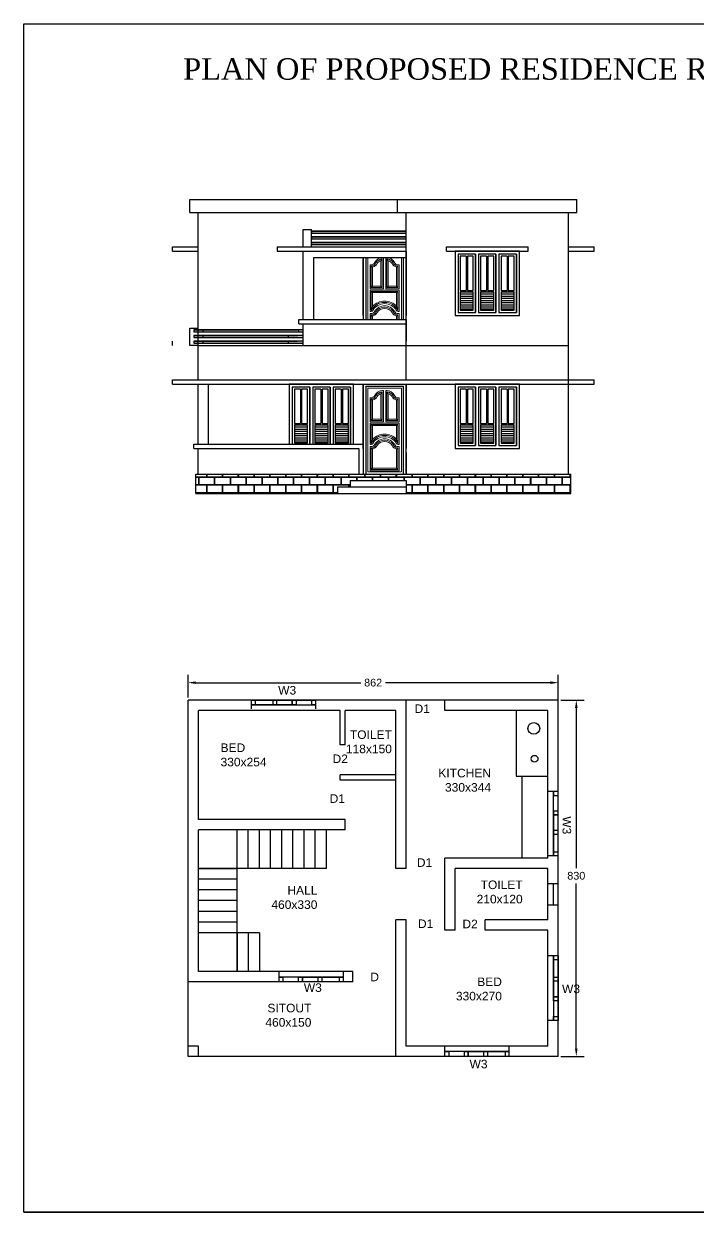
# Model space of a CAD drawing. Header units: inches. Extents: x -2903 to 3367, y -161 to 1064.
# Drawn here: x 152.14 to 167.85, y 843.86 to 871.56 of the extents above; entities that cross this region are included whole.
import ezdxf

# ---------------------------------------------------------------- set-up
doc = ezdxf.new("R2010")
doc.units = ezdxf.units.IN
doc.header["$MEASUREMENT"] = 0
doc.layers.add('--plan', color=7, linetype='Continuous')
doc.layers.add('ELEVATION', color=7, linetype='Continuous', lineweight=25)
doc.styles.add('SA', font='times.ttf')
doc.styles.get("Standard").update_dxf_attribs({"font": 'arial.ttf'})
doc.dimstyles.get("Standard").update_dxf_attribs({"dimtxt": 0.18, "dimasz": 0.18, "dimexe": 0.18, "dimexo": 0.0625, "dimgap": 0.09, "dimtad": 0, "dimtih": 1, "dimtoh": 1, "dimdec": 0, "dimlfac": 100, "dimzin": 0, "dimdsep": 46, "dimtxsty": 'Standard', "dimcen": 0.09, "dimadec": 0, "dimazin": 0, "dimtfac": 1, "dimtdec": 0, "dimtofl": 0, "dimtmove": 0, "dimatfit": 3, "dimfxl": 1, "dimtolj": 1, "dimtzin": 0, "dimarcsym": 0})

# ---------------------------------------------------------------- blocks, each defined once
blk = doc.blocks.new('*D144')
at = {"color": 0, "lineweight": -2, "transparency": 16777216}
for p, q in [((155.97, 855.859), (155.97, 856.386)), ((164.59, 855.859), (164.59, 856.386)), ((156.15, 856.206), (159.992, 856.206)), ((164.41, 856.206), (160.568, 856.206))]:
    blk.add_line(p, q, dxfattribs=at)
at = {"color": 0, "transparency": 16777216}
for points in [[(156.15, 856.236), (156.15, 856.176), (155.97, 856.206)], [(164.41, 856.236), (164.41, 856.176), (164.59, 856.206)]]:
    blk.add_solid(points, dxfattribs=at)
at = {"layer": 'Defpoints', "color": 0, "transparency": 16777216}
for p in [(164.59, 856.206), (155.97, 855.796), (164.59, 855.796)]:
    blk.add_point(p, dxfattribs=at)
at = {"color": 0, "transparency": 16777216, "insert": (160.28, 856.206), "char_height": 0.18, "attachment_point": 5}
blk.add_mtext('\\A1;862', dxfattribs=at)
blk = doc.blocks.new('*D145')
at = {"color": 0, "lineweight": -2, "transparency": 16777216}
for p, q in [((164.652, 855.796), (165.191, 855.796)), ((165.011, 855.616), (165.011, 851.886)), ((165.011, 847.676), (165.011, 851.523)), ((164.652, 847.496), (165.191, 847.496))]:
    blk.add_line(p, q, dxfattribs=at)
at = {"color": 0, "transparency": 16777216}
for points in [[(164.981, 855.616), (165.041, 855.616), (165.011, 855.796)], [(164.981, 847.676), (165.041, 847.676), (165.011, 847.496)]]:
    blk.add_solid(points, dxfattribs=at)
at = {"layer": 'Defpoints', "color": 0, "transparency": 16777216}
for p in [(164.59, 855.796), (164.59, 847.496), (165.011, 847.496)]:
    blk.add_point(p, dxfattribs=at)
at = {"color": 0, "transparency": 16777216, "insert": (165.011, 851.705), "char_height": 0.18, "attachment_point": 5}
blk.add_mtext('\\A1;830', dxfattribs=at)

msp = doc.modelspace()

# ---------------------------------------------------------------- hatches: boundary and pattern name
h = msp.add_hatch()
h.set_pattern_fill('ANSI32', color=256, scale=0.35, angle=135)
h.set_pattern_definition([(180, (-102.11134, -140.65884), (-1e-17, -0.13125), []), (180, (-102.15509, -140.61509), (-1e-17, -0.13125), [])])
h.paths.add_polyline_path([(158.847, 866.767), (158.847, 866.406), (161.043, 866.406), (161.047, 866.803), (158.843, 866.806), (158.843, 866.767)])
h = msp.add_hatch(color=256)
h.dxf.hatch_style = 1
h.paths.add_polyline_path([(161.047, 866.729), (158.847, 866.729), (158.847, 866.685), (161.047, 866.685)])
h.paths.add_polyline_path([(161.047, 866.597), (158.847, 866.597), (158.847, 866.554), (161.047, 866.553)])
h.paths.add_polyline_path([(161.047, 866.465), (158.847, 866.465), (158.847, 866.422), (161.047, 866.422)])
h = msp.add_hatch()
h.set_pattern_fill('ANSI32', color=256, scale=0.35, angle=135)
h.set_pattern_definition([(180, (-104.85134, -142.95884), (-1e-17, -0.13125), []), (180, (-104.89509, -142.91509), (-1e-17, -0.13125), [])])
h.paths.add_polyline_path([(156.107, 864.467), (156.107, 864.106), (158.303, 864.106), (158.307, 864.503), (156.103, 864.506), (156.103, 864.467)])
h = msp.add_hatch(color=256)
h.dxf.hatch_style = 1
h.paths.add_polyline_path([(158.647, 864.429), (156.107, 864.429), (156.107, 864.385), (158.647, 864.385)])
h.paths.add_polyline_path([(158.647, 864.298), (156.107, 864.297), (156.107, 864.254), (158.647, 864.254)])
h.paths.add_polyline_path([(158.647, 864.165), (156.107, 864.165), (156.107, 864.122), (158.647, 864.122)])
h = msp.add_hatch()
h.set_pattern_fill('ANSI32', color=256, scale=0.35, angle=135)
h.set_pattern_definition([(180, (-104.64163, -142.95885), (-1e-17, -0.13125), []), (180, (-104.68538, -142.9151), (-1e-17, -0.13125), [])])
h.paths.add_polyline_path([(156.317, 864.467), (156.317, 864.106), (158.513, 864.106), (158.517, 864.503), (156.313, 864.506), (156.313, 864.467)])
h = msp.add_hatch()
h.set_pattern_fill('AR-B816C', color=256, scale=0.023)
h.set_pattern_definition([(0, (-102.10797, -140.69776), (0.184, 0.184), [0.359375, -0.008625]), (0, (-102.29197, -140.68913), (0.184, 0.184), [0.359375, -0.008625]), (90, (-102.10797, -140.69776), (-0.184, 0.184), [-0.192625, 0.175375]), (90, (-102.1166, -140.69776), (-0.184, 0.184), [-0.192625, 0.175375])])
h.paths.add_polyline_path([(164.887, 861.067), (161.047, 861.067), (161.047, 860.617), (164.887, 860.617)])
h.paths.add_polyline_path([(159.447, 860.767), (159.747, 860.767), (159.747, 860.917), (161.047, 860.917), (161.047, 861.067), (156.147, 861.067), (156.147, 860.617), (159.447, 860.617)])

# ---------------------------------------------------------------- linework, layer by layer
at = {"layer": '--plan', "ltscale": 0.1}
for p, q in [((157.44, 855.796), (157.44, 855.596)), ((157.44, 855.776), (157.44, 855.686)), ((158.485, 855.686), (157.44, 855.686)), ((157.53, 855.796), (157.53, 855.686)), ((157.53, 855.776), (157.53, 855.686)), ((157.94, 855.796), (157.94, 855.686)), ((157.94, 855.776), (157.94, 855.686)), ((158.03, 855.796), (158.03, 855.686)), ((158.03, 855.796), (158.03, 855.686)), ((158.395, 855.796), (158.395, 855.686)), ((158.395, 855.776), (158.395, 855.686)), ((158.485, 855.796), (158.485, 855.686)), ((158.485, 855.796), (158.485, 855.686)), ((164.48, 853.212), (164.48, 852.167)), ((164.59, 853.212), (164.48, 853.212)), ((164.59, 853.212), (164.48, 853.212)), ((164.57, 853.122), (164.48, 853.122)), ((164.59, 853.122), (164.48, 853.122)), ((164.59, 852.757), (164.48, 852.757)), ((164.59, 852.757), (164.48, 852.757)), ((164.57, 852.667), (164.48, 852.667)), ((164.59, 852.667), (164.48, 852.667)), ((164.59, 852.167), (164.35, 852.167)), ((164.57, 852.257), (164.48, 852.257)), ((164.59, 852.257), (164.48, 852.257)), ((164.57, 852.167), (164.48, 852.167)), ((164.59, 849.836), (164.35, 849.836)), ((164.57, 849.836), (164.48, 849.836)), ((164.48, 848.791), (164.48, 849.836)), ((164.57, 849.746), (164.48, 849.746)), ((164.59, 849.746), (164.48, 849.746)), ((158.544, 849.346), (159.589, 849.346)), ((158.544, 849.236), (158.544, 849.346)), ((158.544, 849.236), (158.544, 849.346)), ((158.634, 849.256), (158.634, 849.346)), ((158.634, 849.236), (158.634, 849.346)), ((158.999, 849.236), (158.999, 849.346)), ((158.999, 849.236), (158.999, 849.346)), ((159.089, 849.256), (159.089, 849.346)), ((159.089, 849.236), (159.089, 849.346)), ((159.499, 849.256), (159.499, 849.346)), ((159.499, 849.236), (159.499, 849.346)), ((159.589, 849.236), (159.589, 849.476)), ((159.589, 849.256), (159.589, 849.346)), ((164.57, 849.336), (164.48, 849.336)), ((164.59, 849.336), (164.48, 849.336)), ((164.59, 849.246), (164.48, 849.246)), ((164.59, 849.246), (164.48, 849.246)), ((164.57, 848.881), (164.48, 848.881)), ((164.59, 848.881), (164.48, 848.881)), ((164.59, 848.791), (164.48, 848.791)), ((164.59, 848.791), (164.48, 848.791)), ((163.45, 847.496), (163.45, 847.736)), ((162.405, 847.606), (163.45, 847.606)), ((162.405, 847.496), (162.405, 847.606)), ((162.405, 847.496), (162.405, 847.606)), ((162.495, 847.516), (162.495, 847.606)), ((162.495, 847.496), (162.495, 847.606)), ((162.86, 847.496), (162.86, 847.606)), ((162.86, 847.496), (162.86, 847.606)), ((162.95, 847.516), (162.95, 847.606)), ((162.95, 847.496), (162.95, 847.606)), ((163.36, 847.516), (163.36, 847.606)), ((163.36, 847.496), (163.36, 847.606)), ((163.45, 847.516), (163.45, 847.606))]:
    msp.add_line(p, q, dxfattribs=at)
for p, q in [((156.007, 867.167), (156.007, 867.467)), ((156.007, 867.467), (165.027, 867.467)), ((160.847, 867.167), (160.847, 867.467)), ((165.027, 867.167), (165.027, 867.467)), ((156.007, 867.167), (165.027, 867.167)), ((156.207, 863.267), (156.207, 867.167)), ((161.047, 864.067), (161.047, 867.167)), ((164.827, 863.167), (164.827, 867.167)), ((158.647, 866.767), (158.847, 866.767)), ((158.647, 866.367), (158.647, 866.767)), ((158.847, 866.367), (158.847, 866.767)), ((158.847, 866.729), (161.046, 866.729)), ((155.607, 866.267), (155.607, 866.367)), ((155.607, 866.367), (156.207, 866.367)), ((155.607, 866.267), (156.207, 866.267)), ((158.047, 866.367), (161.047, 866.367)), ((158.047, 866.367), (158.047, 866.267)), ((158.047, 866.267), (161.047, 866.267)), ((158.647, 864.667), (158.647, 866.267)), ((161.047, 864.167), (161.047, 866.267)), ((161.047, 866.267), (161.047, 864.767)), ((161.987, 866.367), (163.887, 866.367)), ((161.987, 866.267), (161.987, 866.367)), ((161.987, 866.267), (163.887, 866.267)), ((162.663, 866.197), (162.663, 864.837)), ((162.663, 866.197), (162.663, 864.837)), ((162.663, 866.197), (162.663, 864.837)), ((162.733, 866.197), (162.733, 864.837)), ((162.733, 866.197), (162.733, 864.837)), ((163.14, 866.197), (163.14, 864.837)), ((163.14, 866.197), (163.14, 864.837)), ((163.21, 866.197), (163.21, 864.837)), ((163.21, 866.197), (163.21, 864.837)), ((163.617, 864.837), (163.617, 866.197)), ((163.617, 866.197), (163.617, 864.837)), ((163.887, 866.267), (163.887, 866.367)), ((164.827, 866.367), (165.427, 866.367)), ((164.827, 866.267), (165.427, 866.267)), ((165.427, 866.267), (165.427, 866.367)), ((158.887, 866.117), (161.047, 866.117)), ((158.887, 866.117), (158.887, 864.667)), ((160.047, 866.117), (160.047, 864.767)), ((160.047, 864.767), (160.047, 866.117)), ((162.445, 866.147), (162.445, 865.346)), ((162.475, 866.147), (162.475, 865.346)), ((162.922, 866.147), (162.922, 865.346)), ((162.952, 866.147), (162.952, 865.346)), ((163.398, 866.147), (163.398, 865.346)), ((163.428, 866.147), (163.428, 865.346)), ((162.307, 865.346), (162.445, 865.346)), ((162.307, 865.316), (162.613, 865.316)), ((162.307, 865.266), (162.613, 865.266)), ((162.307, 865.216), (162.613, 865.216)), ((162.307, 865.166), (162.613, 865.166)), ((162.307, 865.116), (162.613, 865.116)), ((162.475, 865.346), (162.613, 865.346)), ((162.783, 865.346), (162.922, 865.346)), ((162.783, 865.316), (163.09, 865.316)), ((162.783, 865.266), (163.09, 865.266)), ((162.783, 865.216), (163.09, 865.216)), ((162.783, 865.166), (163.09, 865.166)), ((162.783, 865.116), (163.09, 865.116)), ((162.952, 865.346), (163.09, 865.346)), ((163.26, 865.346), (163.398, 865.346)), ((163.26, 865.316), (163.567, 865.316)), ((163.26, 865.266), (163.567, 865.266)), ((163.26, 865.216), (163.567, 865.216)), ((163.26, 865.166), (163.567, 865.166)), ((163.26, 865.116), (163.567, 865.116)), ((163.428, 865.346), (163.567, 865.346)), ((162.257, 864.837), (162.663, 864.837)), ((162.257, 864.837), (162.663, 864.837)), ((162.307, 865.066), (162.613, 865.066)), ((162.307, 865.016), (162.613, 865.016)), ((162.307, 864.966), (162.613, 864.966)), ((162.307, 864.916), (162.613, 864.916)), ((162.733, 864.837), (163.14, 864.837)), ((162.733, 864.837), (163.14, 864.837)), ((162.783, 865.066), (163.09, 865.066)), ((162.783, 865.016), (163.09, 865.016)), ((162.783, 864.966), (163.09, 864.966)), ((162.783, 864.916), (163.09, 864.916)), ((163.21, 864.837), (163.617, 864.837)), ((163.21, 864.837), (163.617, 864.837)), ((163.26, 865.066), (163.567, 865.066)), ((163.26, 865.016), (163.567, 865.016)), ((163.26, 864.966), (163.567, 864.966)), ((163.26, 864.916), (163.567, 864.916)), ((158.547, 864.667), (161.047, 864.667)), ((158.547, 864.567), (158.547, 864.667)), ((158.547, 864.567), (161.047, 864.567)), ((158.647, 864.067), (158.647, 864.567)), ((160.047, 864.767), (160.047, 864.667)), ((161.047, 864.667), (161.047, 864.167)), ((156.007, 864.467), (156.207, 864.467)), ((156.007, 864.067), (156.007, 864.467)), ((156.107, 864.429), (158.306, 864.429)), ((156.207, 864.067), (156.207, 864.467)), ((156.317, 864.429), (158.516, 864.429)), ((155.607, 864.067), (155.607, 864.167)), ((156.207, 864.067), (156.007, 864.067)), ((156.207, 864.067), (164.827, 864.067)), ((161.047, 863.267), (161.047, 864.067)), ((155.607, 863.167), (155.607, 863.267)), ((155.607, 863.267), (165.427, 863.267)), ((155.607, 863.167), (165.427, 863.167)), ((156.207, 861.767), (156.207, 863.167)), ((156.447, 861.767), (156.447, 863.167)), ((160.047, 863.097), (160.047, 863.167)), ((160.047, 863.167), (160.047, 861.667)), ((160.047, 861.667), (160.047, 863.167)), ((161.047, 861.067), (161.047, 863.167)), ((161.047, 863.167), (161.047, 861.667)), ((164.827, 861.067), (164.827, 863.167)), ((165.427, 863.167), (165.427, 863.267)), ((158.584, 863.047), (158.584, 862.246)), ((158.614, 863.047), (158.614, 862.246)), ((158.802, 863.097), (158.802, 861.767)), ((158.802, 863.097), (158.802, 861.767)), ((158.802, 863.097), (158.802, 861.767)), ((158.872, 863.097), (158.872, 861.767)), ((158.872, 863.097), (158.872, 861.767)), ((159.061, 863.047), (159.061, 862.246)), ((159.091, 863.047), (159.091, 862.246)), ((159.279, 863.097), (159.279, 861.767)), ((159.279, 863.097), (159.279, 861.767)), ((159.349, 863.097), (159.349, 861.767)), ((159.349, 863.097), (159.349, 861.767)), ((159.537, 863.047), (159.537, 862.246)), ((159.567, 863.047), (159.567, 862.246)), ((159.756, 861.767), (159.756, 863.097)), ((159.756, 863.097), (159.756, 861.767)), ((162.445, 863.047), (162.445, 862.246)), ((162.475, 863.047), (162.475, 862.246)), ((162.663, 863.097), (162.663, 861.737)), ((162.663, 863.097), (162.663, 861.737)), ((162.663, 863.097), (162.663, 861.737)), ((162.733, 863.097), (162.733, 861.737)), ((162.733, 863.097), (162.733, 861.737)), ((162.922, 863.047), (162.922, 862.246)), ((162.952, 863.047), (162.952, 862.246)), ((163.14, 863.097), (163.14, 861.737)), ((163.14, 863.097), (163.14, 861.737)), ((163.21, 863.097), (163.21, 861.737)), ((163.21, 863.097), (163.21, 861.737)), ((163.398, 863.047), (163.398, 862.246)), ((163.428, 863.047), (163.428, 862.246)), ((163.617, 861.737), (163.617, 863.097)), ((163.617, 863.097), (163.617, 861.737)), ((158.446, 862.246), (158.584, 862.246)), ((158.446, 862.216), (158.752, 862.216)), ((158.446, 862.166), (158.752, 862.166)), ((158.446, 862.116), (158.752, 862.116)), ((158.446, 862.066), (158.752, 862.066)), ((158.614, 862.246), (158.752, 862.246)), ((158.922, 862.246), (159.061, 862.246)), ((158.922, 862.216), (159.229, 862.216)), ((158.922, 862.166), (159.229, 862.166)), ((158.922, 862.116), (159.229, 862.116)), ((158.922, 862.066), (159.229, 862.066)), ((159.091, 862.246), (159.229, 862.246)), ((159.399, 862.246), (159.537, 862.246)), ((159.399, 862.216), (159.706, 862.216)), ((159.399, 862.166), (159.706, 862.166)), ((159.399, 862.116), (159.706, 862.116)), ((159.399, 862.066), (159.706, 862.066)), ((159.567, 862.246), (159.706, 862.246)), ((162.307, 862.246), (162.445, 862.246)), ((162.307, 862.216), (162.613, 862.216)), ((162.307, 862.166), (162.613, 862.166)), ((162.307, 862.116), (162.613, 862.116)), ((162.307, 862.066), (162.613, 862.066)), ((162.475, 862.246), (162.613, 862.246)), ((162.783, 862.246), (162.922, 862.246)), ((162.783, 862.216), (163.09, 862.216)), ((162.783, 862.166), (163.09, 862.166)), ((162.783, 862.116), (163.09, 862.116)), ((162.783, 862.066), (163.09, 862.066)), ((162.952, 862.246), (163.09, 862.246)), ((163.26, 862.246), (163.398, 862.246)), ((163.26, 862.216), (163.567, 862.216)), ((163.26, 862.166), (163.567, 862.166)), ((163.26, 862.116), (163.567, 862.116)), ((163.26, 862.066), (163.567, 862.066)), ((163.428, 862.246), (163.567, 862.246)), ((156.107, 861.667), (156.107, 861.767)), ((156.107, 861.767), (160.047, 861.767)), ((158.446, 862.016), (158.752, 862.016)), ((158.446, 861.966), (158.752, 861.966)), ((158.446, 861.916), (158.752, 861.916)), ((158.446, 861.866), (158.752, 861.866)), ((158.446, 861.816), (158.752, 861.816)), ((158.922, 862.016), (159.229, 862.016)), ((158.922, 861.966), (159.229, 861.966)), ((158.922, 861.916), (159.229, 861.916)), ((158.922, 861.866), (159.229, 861.866)), ((158.922, 861.816), (159.229, 861.816)), ((159.399, 862.016), (159.706, 862.016)), ((159.399, 861.966), (159.706, 861.966)), ((159.399, 861.916), (159.706, 861.916)), ((159.399, 861.866), (159.706, 861.866)), ((159.399, 861.816), (159.706, 861.816)), ((162.307, 862.016), (162.613, 862.016)), ((162.307, 861.966), (162.613, 861.966)), ((162.307, 861.916), (162.613, 861.916)), ((162.307, 861.866), (162.613, 861.866)), ((162.307, 861.816), (162.613, 861.816)), ((162.783, 862.016), (163.09, 862.016)), ((162.783, 861.966), (163.09, 861.966)), ((162.783, 861.916), (163.09, 861.916)), ((162.783, 861.866), (163.09, 861.866)), ((162.783, 861.816), (163.09, 861.816)), ((163.26, 862.016), (163.567, 862.016)), ((163.26, 861.966), (163.567, 861.966)), ((163.26, 861.916), (163.567, 861.916)), ((163.26, 861.866), (163.567, 861.866)), ((163.26, 861.816), (163.567, 861.816)), ((156.107, 861.667), (159.947, 861.667)), ((156.207, 861.067), (156.207, 861.667)), ((160.047, 861.667), (160.047, 861.067)), ((161.047, 861.567), (161.047, 861.067)), ((162.257, 861.737), (162.663, 861.737)), ((162.257, 861.737), (162.663, 861.737)), ((162.733, 861.737), (163.14, 861.737)), ((162.733, 861.737), (163.14, 861.737)), ((163.21, 861.737), (163.617, 861.737)), ((163.21, 861.737), (163.617, 861.737)), ((156.147, 860.617), (156.147, 861.067)), ((156.147, 861.067), (164.887, 861.067)), ((159.747, 860.917), (161.047, 860.917)), ((159.747, 860.917), (159.747, 860.767)), ((161.047, 860.917), (161.047, 860.617)), ((164.887, 860.617), (164.887, 861.067)), ((159.447, 860.767), (161.047, 860.767)), ((159.447, 860.767), (159.447, 860.617)), ((156.147, 860.617), (164.887, 860.617)), ((164.59, 847.496), (164.59, 855.956)), ((155.97, 847.496), (155.97, 855.796)), ((164.59, 855.796), (155.97, 855.796)), ((156.21, 855.796), (155.97, 855.796)), ((161.05, 855.796), (156.81, 855.796)), ((157.44, 855.796), (158.94, 855.796)), ((158.94, 855.796), (158.94, 855.596)), ((161.05, 851.876), (161.05, 855.796)), ((161.95, 855.556), (161.95, 855.796)), ((156.21, 853.016), (156.21, 855.556)), ((159.51, 855.556), (156.21, 855.556)), ((159.51, 854.756), (159.51, 855.556)), ((159.51, 854.756), (159.51, 855.556)), ((159.63, 854.756), (159.63, 855.556)), ((160.81, 855.556), (159.63, 855.556)), ((160.81, 851.876), (160.81, 855.556)), ((164.35, 855.556), (161.95, 855.556)), ((164.35, 852.116), (164.35, 855.556)), ((159.63, 854.756), (159.51, 854.756)), ((159.51, 853.936), (159.51, 854.056)), ((159.51, 853.936), (159.51, 854.056)), ((160.81, 854.056), (159.51, 854.056)), ((163.739, 854.029), (163.739, 852.116)), ((160.81, 853.936), (159.51, 853.936)), ((164.59, 853.667), (164.35, 853.667)), ((164.59, 852.167), (164.59, 853.667)), ((158.99, 853.016), (156.21, 853.016)), ((159.63, 853.016), (157.51, 853.016)), ((159.63, 852.776), (159.63, 853.016)), ((156.21, 849.476), (156.21, 852.776)), ((159.63, 852.776), (156.21, 852.776)), ((157.11, 849.476), (157.11, 852.776)), ((157.11, 851.876), (157.11, 852.776)), ((157.37, 851.876), (157.37, 852.776)), ((157.63, 851.876), (157.63, 852.776)), ((157.89, 851.876), (157.89, 852.776)), ((158.15, 851.876), (158.15, 852.776)), ((158.41, 851.876), (158.41, 852.776)), ((158.67, 851.876), (158.67, 852.776)), ((158.93, 851.876), (158.93, 852.776)), ((159.19, 851.876), (159.19, 852.776)), ((161.95, 850.436), (161.95, 852.116)), ((164.35, 852.116), (161.95, 852.116)), ((159.19, 851.876), (156.21, 851.876)), ((156.21, 851.876), (157.11, 851.876)), ((157.11, 851.876), (156.21, 851.876)), ((161.05, 851.876), (160.81, 851.876)), ((162.19, 850.436), (162.19, 851.876)), ((164.35, 851.876), (162.19, 851.876)), ((164.35, 850.676), (164.35, 851.876)), ((157.11, 851.626), (156.21, 851.626)), ((164.35, 851.526), (164.59, 851.526)), ((164.47, 851.526), (164.47, 851.026)), ((157.11, 851.376), (156.21, 851.376)), ((157.11, 851.126), (156.21, 851.126)), ((164.35, 851.026), (164.59, 851.026)), ((157.11, 850.876), (156.21, 850.876)), ((160.81, 847.496), (160.81, 850.676)), ((161.05, 850.676), (160.81, 850.676)), ((161.05, 847.736), (161.05, 850.676)), ((162.89, 850.436), (162.89, 850.676)), ((164.35, 850.676), (162.89, 850.676)), ((157.11, 850.626), (156.21, 850.626)), ((162.19, 850.436), (161.95, 850.436)), ((164.35, 850.436), (162.89, 850.436)), ((164.35, 847.736), (164.35, 850.436)), ((157.63, 850.376), (156.21, 850.376)), ((157.11, 850.376), (157.11, 849.476)), ((157.37, 850.376), (157.37, 849.476)), ((157.63, 850.376), (157.63, 849.476)), ((164.48, 849.836), (164.48, 848.791)), ((164.59, 849.836), (164.59, 848.336)), ((159.81, 849.476), (156.21, 849.476)), ((158.089, 849.236), (158.089, 849.476)), ((159.81, 849.236), (159.81, 849.476)), ((164.48, 849.381), (164.48, 848.336)), ((155.97, 847.496), (155.97, 849.236)), ((159.81, 849.236), (155.97, 849.236)), ((159.589, 849.236), (158.089, 849.236)), ((164.48, 848.791), (164.48, 848.881)), ((164.48, 848.881), (164.59, 848.881)), ((164.59, 848.336), (164.35, 848.336)), ((164.48, 848.336), (164.48, 848.426)), ((164.48, 848.426), (164.59, 848.426)), ((156.21, 847.736), (155.97, 847.736)), ((156.21, 847.496), (156.21, 847.736)), ((164.35, 847.736), (161.05, 847.736)), ((161.95, 847.496), (161.95, 847.736)), ((164.59, 847.496), (155.97, 847.496)), ((163.45, 847.496), (161.95, 847.496)), ((152.143, 843.863), (192.143, 843.863))]:
    msp.add_line(p, q)
at = {"color": 0, "lineweight": 13}
for p, q in [((160.157, 866.117), (160.157, 864.667)), ((160.937, 864.667), (160.937, 866.117)), ((160.207, 865.357), (160.887, 865.357)), ((160.207, 865.357), (160.207, 864.858)), ((160.887, 865.357), (160.887, 864.858)), ((160.234, 864.858), (160.207, 864.858)), ((160.232, 864.808), (160.207, 864.808)), ((160.207, 864.808), (160.207, 864.667)), ((160.86, 864.858), (160.887, 864.858)), ((160.862, 864.808), (160.887, 864.808)), ((160.887, 864.808), (160.887, 864.667)), ((160.157, 863.067), (160.937, 863.067)), ((160.157, 863.067), (160.157, 861.117)), ((160.937, 861.117), (160.937, 863.067)), ((160.207, 862.257), (160.887, 862.257)), ((160.207, 862.257), (160.207, 861.758)), ((160.887, 862.257), (160.887, 861.758)), ((160.234, 861.758), (160.207, 861.758)), ((160.86, 861.758), (160.887, 861.758)), ((160.232, 861.708), (160.207, 861.708)), ((160.207, 861.708), (160.207, 861.147)), ((160.862, 861.708), (160.887, 861.708)), ((160.887, 861.708), (160.887, 861.147)), ((160.157, 861.117), (160.937, 861.117)), ((160.207, 861.147), (160.887, 861.147))]:
    msp.add_line(p, q, dxfattribs=at)
at = {"color": 0, "lineweight": 9}
for p, q in [((160.267, 865.892), (160.237, 865.918)), ((160.462, 866.039), (160.492, 866.085)), ((160.632, 866.039), (160.602, 866.085)), ((160.827, 865.892), (160.857, 865.918)), ((160.237, 865.417), (160.267, 865.447)), ((160.492, 865.417), (160.462, 865.447)), ((160.602, 865.417), (160.632, 865.447)), ((160.857, 865.417), (160.827, 865.447)), ((160.237, 865.327), (160.267, 865.297)), ((160.237, 865.327), (160.857, 865.327)), ((160.237, 864.885), (160.237, 865.327)), ((160.827, 865.297), (160.857, 865.327)), ((160.857, 864.885), (160.857, 865.327)), ((160.267, 864.977), (160.237, 864.893)), ((160.827, 864.977), (160.856, 864.893)), ((160.267, 864.752), (160.237, 864.778)), ((160.237, 864.778), (160.237, 864.667)), ((160.827, 864.752), (160.857, 864.778)), ((160.857, 864.778), (160.857, 864.667)), ((160.462, 862.939), (160.492, 862.985)), ((160.632, 862.939), (160.602, 862.985)), ((160.267, 862.792), (160.237, 862.818)), ((160.827, 862.792), (160.857, 862.818)), ((160.237, 862.317), (160.267, 862.347)), ((160.492, 862.317), (160.462, 862.347)), ((160.602, 862.317), (160.632, 862.347)), ((160.857, 862.317), (160.827, 862.347)), ((160.237, 862.227), (160.267, 862.197)), ((160.237, 862.227), (160.857, 862.227)), ((160.237, 861.785), (160.237, 862.227)), ((160.827, 862.197), (160.857, 862.227)), ((160.857, 861.785), (160.857, 862.227)), ((160.267, 861.877), (160.237, 861.793)), ((160.827, 861.877), (160.856, 861.793)), ((160.267, 861.652), (160.237, 861.678)), ((160.237, 861.678), (160.237, 861.177)), ((160.827, 861.652), (160.857, 861.678)), ((160.857, 861.678), (160.857, 861.177)), ((160.237, 861.177), (160.267, 861.207)), ((160.857, 861.177), (160.827, 861.207)), ((160.237, 861.177), (160.857, 861.177))]:
    msp.add_line(p, q, dxfattribs=at)
at = {"color": 0, "lineweight": 5}
for p, q in [((160.267, 865.297), (160.827, 865.297)), ((160.267, 864.977), (160.267, 865.297)), ((160.827, 864.977), (160.827, 865.297)), ((160.267, 864.751), (160.267, 864.667)), ((160.827, 864.751), (160.827, 864.667)), ((160.267, 862.197), (160.827, 862.197)), ((160.267, 861.877), (160.267, 862.197)), ((160.827, 861.877), (160.827, 862.197)), ((160.267, 861.651), (160.267, 861.207)), ((160.827, 861.651), (160.827, 861.207)), ((160.827, 861.207), (160.267, 861.207))]:
    msp.add_line(p, q, dxfattribs=at)
for points in [[(192.143, 871.563), (192.143, 843.863), (152.143, 843.863), (152.143, 871.563)], [(162.187, 864.767), (163.687, 864.767), (163.687, 866.267), (162.187, 866.267)], [(162.663, 866.197), (162.257, 866.197), (162.257, 864.837), (162.663, 864.837)], [(163.14, 866.197), (162.733, 866.197), (162.733, 864.837), (163.14, 864.837)], [(163.617, 866.197), (163.21, 866.197), (163.21, 864.837), (163.617, 864.837)], [(162.187, 861.667), (163.687, 861.667), (163.687, 863.167), (162.187, 863.167)], [(162.663, 863.097), (162.257, 863.097), (162.257, 861.737), (162.663, 861.737)], [(163.14, 863.097), (162.733, 863.097), (162.733, 861.737), (163.14, 861.737)], [(163.617, 863.097), (163.21, 863.097), (163.21, 861.737), (163.617, 861.737)], [(164.35, 855.556), (163.614, 855.556), (163.614, 854.029), (164.35, 854.029)]]:
    msp.add_lwpolyline(points, close=True)
for points in [[(158.847, 866.729), (158.847, 866.685), (161.047, 866.685), (161.047, 866.729), (158.847, 866.729)], [(158.847, 866.597), (158.847, 866.554), (161.047, 866.553), (161.047, 866.597), (158.847, 866.597)], [(158.847, 866.465), (158.847, 866.422), (161.047, 866.422), (161.047, 866.465), (158.847, 866.465)], [(162.445, 866.147), (162.307, 866.147), (162.307, 865.346)], [(162.613, 865.346), (162.613, 866.147), (162.475, 866.147)], [(162.922, 866.147), (162.783, 866.147), (162.783, 865.346)], [(163.09, 865.346), (163.09, 866.147), (162.952, 866.147)], [(163.398, 866.147), (163.26, 866.147), (163.26, 865.346)], [(163.567, 865.346), (163.567, 866.147), (163.428, 866.147)], [(162.307, 865.316), (162.307, 864.887), (162.613, 864.887), (162.613, 865.316)], [(162.783, 865.316), (162.783, 864.887), (163.09, 864.887), (163.09, 865.316)], [(163.26, 865.316), (163.26, 864.887), (163.567, 864.887), (163.567, 865.316)], [(156.107, 864.429), (156.107, 864.385), (158.547, 864.385), (158.547, 864.429), (156.107, 864.429)], [(156.107, 864.297), (156.107, 864.254), (158.307, 864.253), (158.307, 864.297), (156.107, 864.297)], [(156.317, 864.429), (156.317, 864.385), (158.647, 864.385)], [(158.647, 864.429), (156.317, 864.429)], [(158.647, 864.298), (156.317, 864.297)], [(156.317, 864.297), (156.317, 864.254), (158.647, 864.254)], [(156.107, 864.165), (156.107, 864.122), (158.307, 864.122), (158.307, 864.165), (156.107, 864.165)], [(156.317, 864.165), (156.317, 864.122), (158.647, 864.122)], [(158.647, 864.165), (156.317, 864.165)], [(159.826, 861.767), (159.826, 863.167), (158.326, 863.167), (158.326, 861.767)], [(158.802, 861.767), (158.802, 863.097), (158.396, 863.097), (158.396, 861.767)], [(158.584, 863.047), (158.446, 863.047), (158.446, 862.246)], [(158.752, 862.246), (158.752, 863.047), (158.614, 863.047)], [(159.279, 861.767), (159.279, 863.097), (158.872, 863.097), (158.872, 861.767)], [(159.061, 863.047), (158.922, 863.047), (158.922, 862.246)], [(159.229, 862.246), (159.229, 863.047), (159.091, 863.047)], [(159.756, 861.767), (159.756, 863.097), (159.349, 863.097), (159.349, 861.767)], [(159.537, 863.047), (159.399, 863.047), (159.399, 862.246)], [(159.706, 862.246), (159.706, 863.047), (159.567, 863.047)], [(162.445, 863.047), (162.307, 863.047), (162.307, 862.246)], [(162.613, 862.246), (162.613, 863.047), (162.475, 863.047)], [(162.922, 863.047), (162.783, 863.047), (162.783, 862.246)], [(163.09, 862.246), (163.09, 863.047), (162.952, 863.047)], [(163.398, 863.047), (163.26, 863.047), (163.26, 862.246)], [(163.567, 862.246), (163.567, 863.047), (163.428, 863.047)], [(158.446, 862.216), (158.446, 861.787), (158.752, 861.787), (158.752, 862.216)], [(158.922, 862.216), (158.922, 861.787), (159.229, 861.787), (159.229, 862.216)], [(159.399, 862.216), (159.399, 861.787), (159.706, 861.787), (159.706, 862.216)], [(162.307, 862.216), (162.307, 861.787), (162.613, 861.787), (162.613, 862.216)], [(162.783, 862.216), (162.783, 861.787), (163.09, 861.787), (163.09, 862.216)], [(163.26, 862.216), (163.26, 861.787), (163.567, 861.787), (163.567, 862.216)], [(158.326, 861.667), (159.826, 861.667)], [(157.44, 855.686), (158.485, 855.686), (158.395, 855.686), (158.395, 855.796)], [(157.895, 855.686), (158.94, 855.686), (158.85, 855.686), (158.85, 855.796)], [(164.48, 852.622), (164.48, 853.667), (164.48, 853.577), (164.59, 853.577)], [(164.48, 852.167), (164.48, 853.212), (164.48, 853.122), (164.59, 853.122)], [(159.134, 849.346), (158.089, 849.346), (158.179, 849.346), (158.179, 849.236)], [(159.589, 849.346), (158.544, 849.346), (158.634, 849.346), (158.634, 849.236)], [(162.995, 847.606), (161.95, 847.606), (162.04, 847.606), (162.04, 847.496)], [(163.45, 847.606), (162.405, 847.606), (162.495, 847.606), (162.495, 847.496)]]:
    msp.add_lwpolyline(points)
at = {"color": 0, "lineweight": 13}
for points in [[(160.522, 866.117), (160.497, 866.117, 0.244103), (160.317, 866.003, -0.329608), (160.232, 865.948), (160.207, 865.948), (160.207, 865.387), (160.522, 865.387)], [(160.572, 866.117), (160.597, 866.117, -0.244103), (160.777, 866.003, 0.329608), (160.862, 865.948), (160.887, 865.948), (160.887, 865.387), (160.572, 865.387)], [(160.522, 863.017), (160.497, 863.017, 0.244103), (160.317, 862.903, -0.329608), (160.232, 862.848), (160.207, 862.848), (160.207, 862.287), (160.522, 862.287)], [(160.572, 863.017), (160.597, 863.017, -0.244103), (160.777, 862.903, 0.329608), (160.862, 862.848), (160.887, 862.848), (160.887, 862.287), (160.572, 862.287)]]:
    msp.add_lwpolyline(points, format="xyb", close=True, dxfattribs=at)
at = {"color": 0, "lineweight": 9}
for points in [[(160.492, 866.085, 0.217079), (160.345, 865.994, -0.318019), (160.237, 865.918), (160.237, 865.417), (160.492, 865.417)], [(160.602, 866.085, -0.217079), (160.748, 865.994, 0.318019), (160.857, 865.918), (160.857, 865.417), (160.602, 865.417)], [(160.492, 862.985, 0.217079), (160.345, 862.894, -0.318019), (160.237, 862.818), (160.237, 862.317), (160.492, 862.317)], [(160.602, 862.985, -0.217079), (160.748, 862.894, 0.318019), (160.857, 862.818), (160.857, 862.317), (160.602, 862.317)]]:
    msp.add_lwpolyline(points, format="xyb", close=True, dxfattribs=at)
at = {"color": 0, "lineweight": 5}
for points in [[(160.462, 866.039, 0.141613), (160.372, 865.979, -0.251338), (160.267, 865.891), (160.267, 865.447), (160.462, 865.447)], [(160.632, 866.039, -0.141613), (160.722, 865.979, 0.251338), (160.827, 865.891), (160.827, 865.447), (160.632, 865.447)], [(160.462, 862.939, 0.141613), (160.372, 862.879, -0.251338), (160.267, 862.791), (160.267, 862.347), (160.462, 862.347)], [(160.632, 862.939, -0.141613), (160.722, 862.879, 0.251338), (160.827, 862.791), (160.827, 862.347), (160.632, 862.347)]]:
    msp.add_lwpolyline(points, format="xyb", close=True, dxfattribs=at)
at = {"color": 0, "lineweight": 13}
for points in [[(160.86, 864.858, -0.370122), (160.823, 864.884, 0.564074), (160.271, 864.884, -0.370122), (160.234, 864.858)], [(160.86, 861.758, -0.370122), (160.823, 861.784, 0.564074), (160.271, 861.784, -0.370122), (160.234, 861.758)]]:
    msp.add_lwpolyline(points, format="xyb", dxfattribs=at)
for centre, radius in [((164.021, 855.139), 0.137), ((164.039, 854.433), 0.0794)]:
    msp.add_circle(centre, radius)
at = {"color": 0, "lineweight": 5}
for centre, radius, start, end in [((160.547, 864.717), 0.382, 42.8927, 137.1073), ((160.237, 864.893), 0.145, 281.6915, 336.3057), ((160.547, 864.717), 0.212, 33.5704, 146.4296), ((160.856, 864.893), 0.145, 203.6943, 258.3085), ((160.547, 861.617), 0.382, 42.8927, 137.1073), ((160.547, 861.617), 0.212, 33.5704, 146.4296), ((160.237, 861.793), 0.145, 281.6915, 336.3057), ((160.856, 861.793), 0.145, 203.6943, 258.3085)]:
    msp.add_arc(centre, radius, start, end, dxfattribs=at)
at = {"color": 0, "lineweight": 13}
for centre, radius, start, end in [((160.237, 864.893), 0.0847, 266.1631, 339.1337), ((160.547, 864.717), 0.272, 32.2673, 147.7327), ((160.856, 864.893), 0.0847, 200.8663, 273.8369), ((160.237, 861.793), 0.0847, 266.1631, 339.1337), ((160.547, 861.617), 0.272, 32.2673, 147.7327), ((160.856, 861.793), 0.0847, 200.8663, 273.8369)]:
    msp.add_arc(centre, radius, start, end, dxfattribs=at)
at = {"color": 0, "lineweight": 9}
for centre, radius, start, end in [((160.547, 864.717), 0.352, 28.3312, 151.6688), ((160.237, 864.893), 0.115, 269.6653, 337.4826), ((160.547, 864.717), 0.242, 32.9013, 147.0987), ((160.856, 864.893), 0.115, 202.5174, 270.3347), ((160.547, 861.617), 0.352, 28.3312, 151.6688), ((160.237, 861.793), 0.115, 269.6653, 337.4826), ((160.547, 861.617), 0.242, 32.9013, 147.0987), ((160.856, 861.793), 0.115, 202.5174, 270.3347)]:
    msp.add_arc(centre, radius, start, end, dxfattribs=at)
at = {"layer": 'ELEVATION', "color": 0}
for p, q in [((160.047, 866.267), (161.047, 866.267)), ((160.107, 866.117), (160.107, 864.667)), ((160.987, 864.667), (160.987, 866.117)), ((160.047, 864.767), (160.047, 864.667)), ((161.047, 864.167), (161.047, 864.767)), ((160.047, 863.167), (161.047, 863.167)), ((160.107, 863.117), (160.107, 861.067)), ((160.107, 863.117), (160.987, 863.117)), ((160.987, 861.067), (160.987, 863.117)), ((159.947, 861.667), (159.947, 861.067)), ((160.047, 861.667), (160.047, 861.067)), ((161.047, 861.067), (161.047, 861.667))]:
    msp.add_line(p, q, dxfattribs=at)

# ---------------------------------------------------------------- texts
at = {"color": 6, "insert": (155.666, 870.76), "char_height": 0.5, "width": 140.24854, "attachment_point": 1, "style": 'SA'}
msp.add_mtext('\\A1;{\\C256; PLAN OF PROPOSED RESIDENCE RS NO 376/2 AT EDAYUR PANCHAYATH}', dxfattribs=at)
at = {"char_height": 0.2, "width": 1.42076, "attachment_point": 1}
for insert in [(158.068, 856.129), (158.665, 849.198), (164.679, 849.17), (162.525, 847.418)]:
    msp.add_mtext('W3', dxfattribs=dict(at, insert=insert))
at = {"char_height": 0.2, "attachment_point": 1}
for s, width, insert in [('\\pxqr;D1', 1.58774, (160.013, 855.699)), ('\\pxqr;TOILET\\P118x150', 1.58774, (159.129, 855.095)), ('BED\\P330x254', 1.58774, (156.726, 854.79)), ('\\pxqr;D2', 1.58774, (158.103, 854.532)), ('\\pxqr;KITCHEN\\P330x344', 1.59803, (161.427, 854.199)), ('\\pxqr;D1', 1.58774, (158.036, 853.605)), ('\\pxqr;D1', 1.58774, (160.067, 852.113)), ('\\pxqr;TOILET\\P210x120', 1.58774, (162.174, 851.595)), ('\\pxqr;HALL\\P460x330', 1.58774, (157.394, 851.466)), ('\\pxqr;D1', 1.58774, (160.092, 850.687)), ('\\pxqr;D2', 1.58774, (161.128, 850.682)), ('\\pxqr;D', 1.58774, (158.828, 849.447)), ('\\pxqr;BED\\P330x270', 1.58774, (161.691, 849.334)), ('\\pxqr;SITOUT\\P460x150', 1.58774, (157.254, 848.722))]:
    msp.add_mtext_dynamic_manual_height_columns(s, width=width, gutter_width=1, heights=[0], dxfattribs=dict(at, insert=insert))
at = {"insert": (164.688, 853.092), "char_height": 0.2, "width": 1.42076, "attachment_point": 7, "rotation": 270}
msp.add_mtext('W3', dxfattribs=at)

# ---------------------------------------------------------------- dimensions: what is measured, and where the dimension line sits
dim = msp.add_linear_dim(base=(164.59, 856.206), p1=(155.97, 855.796), p2=(164.59, 855.796), dimstyle='Standard')
dim.commit()
dim.dimension.update_dxf_attribs({"geometry": '*D144', "text_midpoint": (160.28, 856.206), "dimtype": 160})
dim = msp.add_linear_dim(base=(165.011, 847.496), p1=(164.59, 855.796), p2=(164.59, 847.496), angle=90, dimstyle='Standard')
dim.commit()
dim.dimension.update_dxf_attribs({"geometry": '*D145', "text_midpoint": (165.011, 851.705), "dimtype": 160})

doc.saveas('drawing.dxf')
